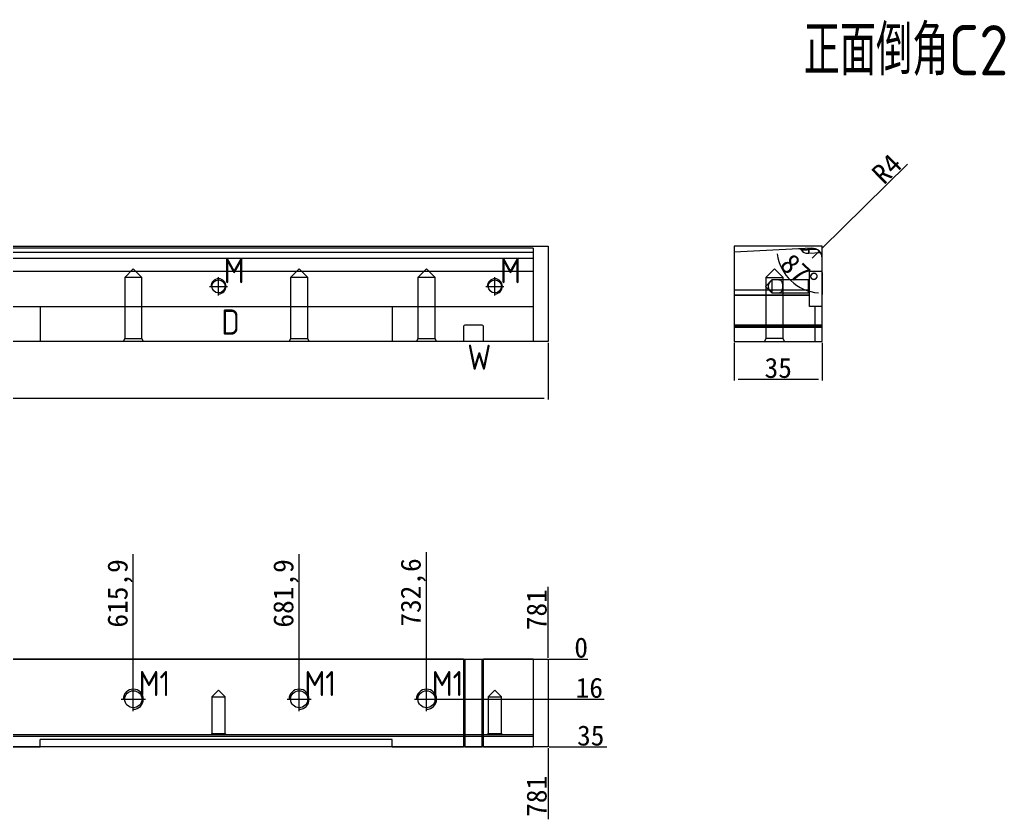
# Model space of a CAD drawing. Header units: millimetres. Extents: x 19685 to 20684, y 60589 to 61128.
# Drawn here: x 20292 to 20684.4, y 60809.6 to 61127.9 of the extents above; entities that cross this region are included whole.
import ezdxf

# ---------------------------------------------------------------- set-up
doc = ezdxf.new("R2010")
doc.units = ezdxf.units.MM
doc.linetypes.add('CENTER', pattern=[0])
doc.linetypes.add('DASHED', pattern=[0])
doc.layers.add('dim', color=4, linetype='Continuous')
doc.layers.add('PUNCH', color=2, linetype='Continuous')
doc.layers.add('dim_temp', color=161, linetype='Continuous', lineweight=9)
doc.layers.add('U1', color=7, linetype='Continuous', true_color=0xffffff)
doc.styles.add('_PUG_ERP', font='txt')
doc.styles.add('gbenor', font='gbenor.shx', dxfattribs={"bigfont": 'gbcbig'})
doc.dimstyles.new('_PUG_ERP', dxfattribs={"dimtxt": 8, "dimasz": 1.5, "dimexe": 0.5, "dimexo": 0.5, "dimgap": 0.5, "dimtad": 1, "dimtxsty": '_PUG_ERP', "dimblk": 'CLOSEDBLANK', "dimcen": 0, "dimclrd": 4, "dimclre": 4, "dimclrt": 3, "dimazin": 3, "dimtfac": 1, "dimtmove": 0, "dimatfit": 3, "dimldrblk": 'CLOSEDBLANK', "dimlwd": 9, "dimlwe": 9})

# ---------------------------------------------------------------- blocks, each defined once
blk = doc.blocks.new('*D1266')
at = {"layer": 'Defpoints', "color": 0}
for p in [(20576.48, 60999.76), (20611.48, 60999.76), (20611.48, 60984.76)]:
    blk.add_point(p, dxfattribs=at)
at = {"layer": 'dim_temp', "color": 4, "lineweight": 9}
for p, q in [((20576.48, 60999.26), (20576.48, 60984.26)), ((20611.48, 60999.26), (20611.48, 60984.26)), ((20577.98, 60984.76), (20609.98, 60984.76))]:
    blk.add_line(p, q, dxfattribs=at)
at = {"layer": 'dim_temp', "color": 3, "lineweight": 18, "insert": (20593.98, 60989.26), "char_height": 8, "attachment_point": 5, "style": '_PUG_ERP'}
blk.add_mtext('35', dxfattribs=at)
blk = doc.blocks.new('_ClosedBlank')
blk = doc.blocks.new('*D1267')
at = {"layer": 'Defpoints', "color": 0}
for p in [(19721.36, 60999.76), (20502.36, 60999.76), (19721.36, 60977.18)]:
    blk.add_point(p, dxfattribs=at)
at = {"layer": 'dim', "color": 4, "lineweight": 9}
for p, q in [((19721.36, 60999.26), (19721.36, 60976.68)), ((20502.36, 60999.26), (20502.36, 60976.68)), ((20500.86, 60977.18), (19722.86, 60977.18))]:
    blk.add_line(p, q, dxfattribs=at)
at = {"layer": 'dim', "color": 3, "lineweight": 18, "insert": (20111.86, 60981.68), "char_height": 8, "attachment_point": 5, "style": '_PUG_ERP'}
blk.add_mtext('781', dxfattribs=at)
blk = doc.blocks.new('*D1269')
at = {"layer": 'Defpoints', "color": 0}
for p in [(19721.36, 60873.42), (20502.36, 60873.42), (20512.36, 60873.42)]:
    blk.add_point(p, dxfattribs=at)
at = {"layer": 'dim', "color": 4, "lineweight": 9}
blk.add_line((20502.86, 60873.42), (20518.19, 60873.42), dxfattribs=at)
at = {"layer": 'dim', "color": 3, "lineweight": 18, "insert": (20515.53, 60877.92), "char_height": 8, "attachment_point": 5, "style": '_PUG_ERP'}
blk.add_mtext('0', dxfattribs=at)
blk = doc.blocks.new('*D1270')
at = {"layer": 'Defpoints', "color": 0}
for p in [(19721.36, 60873.42), (20453.96, 60857.42), (20512.36, 60857.42)]:
    blk.add_point(p, dxfattribs=at)
at = {"layer": 'dim', "color": 4, "lineweight": 9}
blk.add_line((20454.46, 60857.42), (20524.67, 60857.42), dxfattribs=at)
at = {"layer": 'dim', "color": 3, "lineweight": 18, "insert": (20518.77, 60861.92), "char_height": 8, "attachment_point": 5, "style": '_PUG_ERP'}
blk.add_mtext('16', dxfattribs=at)
blk = doc.blocks.new('*D1271')
at = {"layer": 'Defpoints', "color": 0}
for p in [(19721.36, 60873.42), (20502.36, 60838.42), (20512.36, 60838.42)]:
    blk.add_point(p, dxfattribs=at)
at = {"layer": 'dim', "color": 4, "lineweight": 9}
blk.add_line((20502.86, 60838.42), (20525.81, 60838.42), dxfattribs=at)
at = {"layer": 'dim', "color": 3, "lineweight": 18, "insert": (20519.34, 60842.92), "char_height": 8, "attachment_point": 5, "style": '_PUG_ERP'}
blk.add_mtext('35', dxfattribs=at)
blk = doc.blocks.new('*D1274')
at = {"layer": 'Defpoints', "color": 0}
for p in [(20502.36, 60883.42), (19721.36, 60873.42), (20502.36, 60873.42)]:
    blk.add_point(p, dxfattribs=at)
at = {"layer": 'dim', "color": 4, "lineweight": 9}
blk.add_line((20502.36, 60873.92), (20502.36, 60902.21), dxfattribs=at)
at = {"layer": 'dim', "color": 3, "lineweight": 18, "insert": (20497.86, 60893.06), "char_height": 8, "attachment_point": 5, "rotation": 90, "style": '_PUG_ERP'}
blk.add_mtext('781', dxfattribs=at)
blk = doc.blocks.new('*D1275')
at = {"layer": 'Defpoints', "color": 0}
for p in [(20453.96, 60883.42), (19721.36, 60873.42), (20453.96, 60857.42)]:
    blk.add_point(p, dxfattribs=at)
at = {"layer": 'dim', "color": 4, "lineweight": 9}
blk.add_line((20453.96, 60857.92), (20453.96, 60915.92), dxfattribs=at)
at = {"layer": 'dim', "color": 3, "lineweight": 18, "insert": (20448.7, 60899.92), "char_height": 8, "attachment_point": 5, "rotation": 90, "style": '_PUG_ERP'}
blk.add_mtext('732,6', dxfattribs=at)
blk = doc.blocks.new('*D1276')
at = {"layer": 'Defpoints', "color": 0}
for p in [(20403.26, 60883.42), (19721.36, 60873.42), (20403.26, 60857.42)]:
    blk.add_point(p, dxfattribs=at)
at = {"layer": 'dim', "color": 4, "lineweight": 9}
blk.add_line((20403.26, 60857.92), (20403.26, 60915.16), dxfattribs=at)
at = {"layer": 'dim', "color": 3, "lineweight": 18, "insert": (20398, 60899.54), "char_height": 8, "attachment_point": 5, "rotation": 90, "style": '_PUG_ERP'}
blk.add_mtext('681,9', dxfattribs=at)
blk = doc.blocks.new('*D1277')
at = {"layer": 'Defpoints', "color": 0}
for p in [(20337.26, 60883.42), (19721.36, 60873.42), (20337.26, 60857.42)]:
    blk.add_point(p, dxfattribs=at)
at = {"layer": 'dim', "color": 4, "lineweight": 9}
blk.add_line((20337.26, 60857.92), (20337.26, 60915.16), dxfattribs=at)
at = {"layer": 'dim', "color": 3, "lineweight": 18, "insert": (20332, 60899.54), "char_height": 8, "attachment_point": 5, "rotation": 90, "style": '_PUG_ERP'}
blk.add_mtext('615,9', dxfattribs=at)
blk = doc.blocks.new('*D1286')
at = {"layer": 'Defpoints', "color": 0}
for p in [(19721.36, 60873.42), (20502.36, 60838.42), (20502.36, 60828.42)]:
    blk.add_point(p, dxfattribs=at)
at = {"layer": 'dim', "color": 4, "lineweight": 9}
blk.add_line((20502.36, 60837.92), (20502.36, 60809.64), dxfattribs=at)
at = {"layer": 'dim', "color": 3, "lineweight": 18, "insert": (20497.86, 60818.78), "char_height": 8, "attachment_point": 5, "rotation": 90, "style": '_PUG_ERP'}
blk.add_mtext('781', dxfattribs=at)
blk = doc.blocks.new('*D1287')
at = {"layer": 'Defpoints', "color": 0}
for p in [(20576.48, 61035.32), (20607.27, 61036.93), (20611.48, 61032.94), (20596.15, 61027.57), (20611.48, 61027.76)]:
    blk.add_point(p, dxfattribs=at)
at = {"layer": 'dim_temp', "color": 4, "lineweight": 9}
blk.add_line((20611.48, 61027.26), (20611.48, 61018.57), dxfattribs=at)
blk.add_arc((20611.48, 61037.15), 18.08, 187.7545, 265.2455, dxfattribs=at)
at = {"layer": 'dim_temp', "color": 3, "lineweight": 18, "insert": (20602.26, 61027.44), "char_height": 8, "attachment_point": 5, "rotation": 316.5, "style": '_PUG_ERP'}
blk.add_mtext('87%%d', dxfattribs=at)
blk = doc.blocks.new('*D1288')
at = {"layer": 'Defpoints', "color": 0}
for p in [(20610.33, 61035.75), (20607.48, 61032.94)]:
    blk.add_point(p, dxfattribs=at)
at = {"layer": 'dim_temp', "color": 4, "lineweight": 9}
for p, q in [((20611.39, 61036.8), (20645.41, 61070.41)), ((20607.48, 61032.94), (20610.33, 61035.75))]:
    blk.add_line(p, q, dxfattribs=at)
at = {"layer": 'dim_temp', "color": 3, "lineweight": 18, "insert": (20637.15, 61068.57), "char_height": 8, "attachment_point": 5, "rotation": 44.6559, "style": '_PUG_ERP'}
blk.add_mtext('R4', dxfattribs=at)

msp = doc.modelspace()

# ---------------------------------------------------------------- linework, layer by layer
at = {"layer": 'dim', "color": 252, "lineweight": 18}
for points in [[(20502.361, 61037.755), (20502.361, 60999.755), (19721.361, 60999.755), (19721.361, 61037.755)], [(20502.361, 60873.421), (20502.361, 60838.421), (19721.361, 60838.421), (19721.361, 60873.421)]]:
    msp.add_lwpolyline(points, close=True, dxfattribs=at)
at = {"layer": 'dim', "color": 252, "linetype": 'DASHED', "lineweight": 18, "ltscale": 0.700039}
msp.add_lwpolyline([(20576.48, 60999.755), (20611.48, 60999.755), (20611.48, 61037.755), (20576.48, 61037.755)], close=True, dxfattribs=at)
at = {"layer": 'PUNCH', "color": 151, "linetype": 'Continuous', "lineweight": 18}
for p, q in [((19726.361, 61035.317), (20496.48, 61035.317)), ((20496.48, 61036.936), (19841.533, 61036.936)), ((20496.48, 61036.93), (20496.48, 61036.936)), ((20496.48, 61036.93), (20496.48, 61035.317)), ((20496.48, 61035.317), (20496.48, 60999.755)), ((20607.271, 61036.93), (20576.48, 61035.317)), ((20576.48, 61035.317), (20576.48, 60999.755)), ((20611.48, 61027.755), (20611.48, 61032.936)), ((20606.48, 61027.755), (20611.48, 61027.755)), ((20611.48, 61013.755), (20606.48, 61013.755)), ((20611.48, 60999.755), (20611.48, 61013.755)), ((20468.661, 60999.755), (20253.861, 60999.755)), ((20496.48, 60999.755), (20476.661, 60999.755)), ((20576.48, 60999.755), (20611.48, 60999.755)), ((20468.661, 60873.421), (20253.861, 60873.421)), ((20468.661, 60873.421), (20469.161, 60873.421)), ((20468.661, 60873.421), (20468.661, 60838.421)), ((20476.161, 60873.421), (20476.661, 60873.421)), ((20496.48, 60873.421), (20476.661, 60873.421)), ((20476.661, 60838.421), (20476.661, 60873.421)), ((20496.48, 60873.421), (20496.48, 60838.421)), ((20300.161, 60838.421), (20300.161, 60841.391)), ((20440.361, 60838.421), (20440.361, 60841.391)), ((20253.861, 60838.421), (20300.161, 60838.421)), ((20440.358, 60838.421), (20300.16, 60838.421)), ((20440.361, 60838.421), (20468.661, 60838.421)), ((20469.161, 60838.421), (20468.661, 60838.421)), ((20476.661, 60838.421), (20476.161, 60838.421)), ((20476.661, 60838.421), (20496.48, 60838.421))]:
    msp.add_line(p, q, dxfattribs=at)
at = {"layer": 'PUNCH', "color": 155, "linetype": 'Continuous', "lineweight": 18}
for p, q in [((20496.48, 61036.93), (19841.638, 61036.93)), ((20469.161, 60873.421), (20469.161, 60838.421)), ((20476.161, 60838.421), (20476.161, 60873.421))]:
    msp.add_line(p, q, dxfattribs=at)
at = {"layer": 'PUNCH', "color": 155, "linetype": 'DASHED', "lineweight": 13, "ltscale": 0.700039}
for p, q in [((20606.115, 61036.394), (20606.09, 61036.868)), ((20606.09, 61036.868), (20606.115, 61036.394)), ((20609.184, 61036.555), (20606.115, 61036.394)), ((20606.115, 61036.394), (20609.184, 61036.555)), ((20606.19, 61034.971), (20606.115, 61036.394)), ((20606.115, 61036.394), (20606.19, 61034.971)), ((19726.361, 61032.936), (20496.48, 61032.936)), ((20606.48, 61018.266), (20576.48, 61018.266)), ((20576.48, 61018.266), (20606.48, 61018.266)), ((20611.48, 61005.755), (20576.48, 61005.755)), ((20576.48, 61005.755), (20611.48, 61005.755)), ((20576.48, 61005.555), (20611.48, 61005.555)), ((20611.48, 61005.555), (20576.48, 61005.555)), ((20496.48, 60842.631), (19841.638, 60842.631))]:
    msp.add_line(p, q, dxfattribs=at)
at = {"layer": 'PUNCH', "color": 151, "linetype": 'DASHED', "lineweight": 13, "ltscale": 0.700039}
msp.add_line((20606.19, 61034.971), (20610.77, 61035.211), dxfattribs=at)
at = {"layer": 'PUNCH', "color": 2, "linetype": 'DASHED', "lineweight": 13, "ltscale": 0.700039}
for p, q in [((19726.361, 61027.755), (20496.48, 61027.755)), ((20253.861, 61013.755), (20496.48, 61013.755)), ((20300.161, 61013.755), (20300.161, 60999.755)), ((20440.361, 61013.755), (20440.361, 60999.755)), ((20608.51, 61013.755), (20608.51, 60999.755)), ((20253.861, 60843.421), (20496.48, 60843.421))]:
    msp.add_line(p, q, dxfattribs=at)
at = {"layer": 'PUNCH', "color": 5, "linetype": 'DASHED', "lineweight": 13, "ltscale": 0.700039}
for p, q in [((20337.261, 61028.738), (20333.858, 61025.335)), ((20340.664, 61025.335), (20337.261, 61028.738)), ((20403.261, 61028.738), (20399.858, 61025.335)), ((20406.664, 61025.335), (20403.261, 61028.738)), ((20453.961, 61028.738), (20450.558, 61025.335)), ((20457.364, 61025.335), (20453.961, 61028.738)), ((20592.48, 61028.738), (20589.077, 61025.335)), ((20595.883, 61025.335), (20592.48, 61028.738)), ((20333.858, 61025.335), (20333.858, 61000.949)), ((20337.261, 61025.335), (20333.858, 61025.335)), ((20340.664, 61025.335), (20337.261, 61025.335)), ((20340.664, 61000.949), (20340.664, 61025.335)), ((20399.858, 61025.335), (20399.858, 61000.949)), ((20403.261, 61025.335), (20399.858, 61025.335)), ((20406.664, 61025.335), (20403.261, 61025.335)), ((20406.664, 61000.949), (20406.664, 61025.335)), ((20450.558, 61025.335), (20450.558, 61000.949)), ((20453.961, 61025.335), (20450.558, 61025.335)), ((20457.364, 61025.335), (20453.961, 61025.335)), ((20457.364, 61000.949), (20457.364, 61025.335)), ((20591.48, 61024.358), (20588.877, 61021.755)), ((20589.077, 61025.335), (20589.077, 61000.949)), ((20589.077, 61025.335), (20595.883, 61025.335)), ((20606.083, 61024.358), (20591.48, 61024.358)), ((20591.48, 61024.358), (20591.48, 61019.152)), ((20595.883, 61000.949), (20595.883, 61025.335)), ((20606.48, 61024.755), (20606.083, 61024.358)), ((20606.083, 61019.152), (20606.083, 61024.358)), ((20588.877, 61021.755), (20591.48, 61019.152)), ((20591.48, 61019.152), (20606.083, 61019.152)), ((20606.083, 61019.152), (20606.48, 61018.755)), ((20333.858, 61000.949), (20333.261, 60999.755)), ((20333.858, 61000.949), (20340.664, 61000.949)), ((20341.261, 60999.755), (20340.664, 61000.949)), ((20399.858, 61000.949), (20399.261, 60999.755)), ((20399.858, 61000.949), (20406.664, 61000.949)), ((20407.261, 60999.755), (20406.664, 61000.949)), ((20450.558, 61000.949), (20449.961, 60999.755)), ((20450.558, 61000.949), (20457.364, 61000.949)), ((20457.961, 60999.755), (20457.364, 61000.949)), ((20589.077, 61000.949), (20588.48, 60999.755)), ((20595.883, 61000.949), (20589.077, 61000.949)), ((20596.48, 60999.755), (20595.883, 61000.949)), ((20371.18, 60861.024), (20368.577, 60858.421)), ((20373.783, 60858.421), (20371.18, 60861.024)), ((20481.18, 60861.024), (20478.577, 60858.421)), ((20483.783, 60858.421), (20481.18, 60861.024)), ((20368.577, 60858.421), (20368.577, 60843.818)), ((20368.577, 60858.421), (20373.783, 60858.421)), ((20373.783, 60843.818), (20373.783, 60858.421)), ((20478.577, 60858.421), (20478.577, 60843.818)), ((20478.577, 60858.421), (20483.783, 60858.421)), ((20483.783, 60843.818), (20483.783, 60858.421)), ((20368.577, 60843.818), (20368.18, 60843.421)), ((20368.577, 60843.818), (20373.783, 60843.818)), ((20374.18, 60843.421), (20373.783, 60843.818)), ((20478.577, 60843.818), (20478.18, 60843.421)), ((20478.577, 60843.818), (20483.783, 60843.818)), ((20484.18, 60843.421), (20483.783, 60843.818))]:
    msp.add_line(p, q, dxfattribs=at)
at = {"layer": 'PUNCH', "color": 2, "linetype": 'Continuous', "lineweight": 18}
for p, q in [((20606.48, 61013.755), (20606.48, 61027.755)), ((20440.361, 60841.391), (20300.161, 60841.391))]:
    msp.add_line(p, q, dxfattribs=at)
at = {"layer": 'PUNCH', "color": 1, "linetype": 'CENTER', "lineweight": 18, "ltscale": 0.700039}
for p, q in [((20371.18, 61018.155), (20371.18, 61025.355)), ((20481.18, 61018.155), (20481.18, 61025.355)), ((20367.58, 61021.755), (20374.78, 61021.755)), ((20477.58, 61021.755), (20484.78, 61021.755)), ((20337.261, 60852.621), (20337.261, 60862.221)), ((20403.261, 60852.621), (20403.261, 60862.221)), ((20453.961, 60852.621), (20453.961, 60862.221)), ((20332.461, 60857.421), (20342.061, 60857.421)), ((20398.461, 60857.421), (20408.061, 60857.421)), ((20449.161, 60857.421), (20458.761, 60857.421))]:
    msp.add_line(p, q, dxfattribs=at)
at = {"layer": 'PUNCH', "color": 1, "linetype": 'DASHED', "lineweight": 13, "ltscale": 0.700039}
for p, q in [((20606.48, 61020.266), (20576.48, 61020.266)), ((20611.48, 61006.255), (20576.48, 61006.255))]:
    msp.add_line(p, q, dxfattribs=at)
at = {"layer": 'PUNCH', "color": 1, "linetype": 'Continuous', "lineweight": 18}
for p, q in [((20469.161, 60873.421), (20476.161, 60873.421)), ((20469.161, 60838.421), (20476.161, 60838.421))]:
    msp.add_line(p, q, dxfattribs=at)
at = {"layer": 'PUNCH', "color": 155, "linetype": 'DASHED', "lineweight": 13, "ltscale": 0.700039}
for points in [[(20606.115, 61036.394), (20606.02, 61036.389), (20605.924, 61036.384), (20605.829, 61036.379), (20605.734, 61036.374), (20605.64, 61036.369), (20605.547, 61036.364), (20605.454, 61036.359), (20605.362, 61036.355), (20605.27, 61036.35), (20605.18, 61036.345), (20605.09, 61036.34), (20605.002, 61036.336), (20604.914, 61036.331), (20604.827, 61036.327), (20604.74, 61036.322), (20604.656, 61036.318), (20604.573, 61036.313), (20604.492, 61036.309), (20604.413, 61036.305), (20604.335, 61036.301), (20604.26, 61036.297), (20604.186, 61036.293), (20604.114, 61036.289), (20604.043, 61036.286), (20603.975, 61036.282), (20603.908, 61036.278), (20603.844, 61036.275), (20603.783, 61036.272), (20603.724, 61036.269), (20603.668, 61036.266), (20603.614, 61036.263), (20603.562, 61036.26), (20603.513, 61036.258), (20603.467, 61036.255), (20603.423, 61036.253), (20603.382, 61036.251), (20603.345, 61036.249), (20603.31, 61036.247), (20603.277, 61036.245), (20603.248, 61036.244), (20603.221, 61036.242), (20603.197, 61036.241), (20603.176, 61036.24), (20603.158, 61036.239), (20603.142, 61036.238), (20603.129, 61036.238), (20603.119, 61036.237), (20603.112, 61036.237), (20603.108, 61036.237), (20603.107, 61036.236)], [(20603.107, 61036.236), (20603.108, 61036.237), (20603.112, 61036.237), (20603.119, 61036.237), (20603.129, 61036.238), (20603.142, 61036.238), (20603.157, 61036.239), (20603.176, 61036.24), (20603.197, 61036.241), (20603.22, 61036.242), (20603.247, 61036.244), (20603.276, 61036.245), (20603.309, 61036.247), (20603.344, 61036.249), (20603.382, 61036.251), (20603.423, 61036.253), (20603.466, 61036.255), (20603.512, 61036.258), (20603.561, 61036.26), (20603.612, 61036.263), (20603.666, 61036.266), (20603.722, 61036.269), (20603.78, 61036.272), (20603.841, 61036.275), (20603.905, 61036.278), (20603.971, 61036.282), (20604.04, 61036.285), (20604.11, 61036.289), (20604.183, 61036.293), (20604.257, 61036.297), (20604.333, 61036.301), (20604.411, 61036.305), (20604.491, 61036.309), (20604.573, 61036.313), (20604.656, 61036.318), (20604.74, 61036.322), (20604.826, 61036.327), (20604.912, 61036.331), (20605, 61036.336), (20605.089, 61036.34), (20605.178, 61036.345), (20605.269, 61036.35), (20605.36, 61036.355), (20605.453, 61036.359), (20605.547, 61036.364), (20605.641, 61036.369), (20605.735, 61036.374), (20605.83, 61036.379), (20605.925, 61036.384), (20606.02, 61036.389), (20606.115, 61036.394)]]:
    msp.add_lwpolyline(points, dxfattribs=at)
at = {"layer": 'PUNCH', "color": 151, "linetype": 'DASHED', "lineweight": 13, "ltscale": 0.700039}
msp.add_lwpolyline([(20605.731, 61034.947), (20605.731, 61034.947), (20605.732, 61034.947), (20605.733, 61034.947), (20605.734, 61034.947), (20605.735, 61034.947), (20605.737, 61034.947), (20605.739, 61034.947), (20605.742, 61034.948), (20605.745, 61034.948), (20605.748, 61034.948), (20605.751, 61034.948), (20605.755, 61034.948), (20605.76, 61034.949), (20605.765, 61034.949), (20605.771, 61034.949), (20605.777, 61034.949), (20605.783, 61034.95), (20605.79, 61034.95), (20605.797, 61034.95), (20605.805, 61034.951), (20605.813, 61034.951), (20605.821, 61034.952), (20605.83, 61034.952), (20605.84, 61034.953), (20605.85, 61034.953), (20605.86, 61034.954), (20605.87, 61034.954), (20605.881, 61034.955), (20605.892, 61034.955), (20605.904, 61034.956), (20605.916, 61034.957), (20605.929, 61034.957), (20605.942, 61034.958), (20605.956, 61034.959), (20605.97, 61034.96), (20605.985, 61034.96), (20606, 61034.961), (20606.014, 61034.962), (20606.027, 61034.963), (20606.041, 61034.963), (20606.055, 61034.964), (20606.069, 61034.965), (20606.083, 61034.965), (20606.098, 61034.966), (20606.112, 61034.967), (20606.127, 61034.968), (20606.143, 61034.969), (20606.158, 61034.969), (20606.174, 61034.97), (20606.19, 61034.971)], dxfattribs=at)
at = {"layer": 'PUNCH', "color": 5, "linetype": 'DASHED', "lineweight": 13, "ltscale": 0.700039}
for points in [[(20591.48, 61024.352), (20591.393, 61024.262), (20591.306, 61024.172), (20591.22, 61024.082), (20591.135, 61023.992), (20591.052, 61023.902), (20590.969, 61023.812), (20590.889, 61023.721), (20590.809, 61023.63), (20590.732, 61023.538), (20590.657, 61023.445), (20590.584, 61023.35), (20590.513, 61023.254), (20590.445, 61023.156), (20590.38, 61023.055), (20590.318, 61022.951), (20590.261, 61022.845), (20590.208, 61022.736), (20590.159, 61022.624), (20590.116, 61022.509), (20590.079, 61022.39), (20590.047, 61022.267), (20590.022, 61022.142), (20590.004, 61022.016), (20589.993, 61021.887), (20589.99, 61021.756), (20589.993, 61021.626), (20590.004, 61021.498), (20590.022, 61021.371), (20590.047, 61021.245), (20590.078, 61021.123), (20590.115, 61021.004), (20590.158, 61020.889), (20590.206, 61020.777), (20590.259, 61020.668), (20590.317, 61020.562), (20590.378, 61020.458), (20590.443, 61020.358), (20590.51, 61020.26), (20590.581, 61020.163), (20590.654, 61020.069), (20590.729, 61019.976), (20590.807, 61019.883), (20590.886, 61019.792), (20590.967, 61019.701), (20591.049, 61019.61), (20591.133, 61019.52), (20591.218, 61019.43), (20591.305, 61019.339), (20591.392, 61019.249), (20591.48, 61019.158)], [(20591.48, 61019.158), (20591.749, 61019.154), (20592.02, 61019.153), (20592.293, 61019.152), (20592.569, 61019.152), (20592.847, 61019.153), (20593.121, 61019.154), (20593.39, 61019.157), (20593.653, 61019.163), (20593.91, 61019.175), (20594.156, 61019.195), (20594.389, 61019.225), (20594.608, 61019.27), (20594.812, 61019.333), (20594.999, 61019.416), (20595.164, 61019.522), (20595.308, 61019.654), (20595.429, 61019.812), (20595.528, 61019.993), (20595.607, 61020.2), (20595.668, 61020.426), (20595.712, 61020.668), (20595.744, 61020.927), (20595.765, 61021.193), (20595.777, 61021.467), (20595.781, 61021.746), (20595.778, 61022.023), (20595.766, 61022.297), (20595.746, 61022.567), (20595.715, 61022.823), (20595.671, 61023.067), (20595.612, 61023.295), (20595.535, 61023.502), (20595.437, 61023.685), (20595.317, 61023.845), (20595.176, 61023.979), (20595.012, 61024.087), (20594.826, 61024.172), (20594.623, 61024.236), (20594.402, 61024.283), (20594.167, 61024.314), (20593.921, 61024.335), (20593.664, 61024.347), (20593.399, 61024.354), (20593.129, 61024.357), (20592.855, 61024.358), (20592.577, 61024.358), (20592.298, 61024.358), (20592.023, 61024.357), (20591.75, 61024.356), (20591.48, 61024.352)]]:
    msp.add_lwpolyline(points, dxfattribs=at)
at = {"layer": 'PUNCH', "color": 1, "lineweight": 18}
msp.add_lwpolyline([(20476.661, 60999.755), (20476.661, 61005.755, 0.4142136), (20476.161, 61006.255), (20469.161, 61006.255, 0.4142136), (20468.661, 61005.755), (20468.661, 60999.755)], format="xyb", dxfattribs=at)
at = {"layer": 'PUNCH', "color": 30, "linetype": 'DASHED', "lineweight": 13, "ltscale": 0.700039}
for centre in [(20371.18, 61021.755), (20481.18, 61021.755)]:
    msp.add_circle(centre, 2.603, dxfattribs=at)
at = {"layer": 'PUNCH', "color": 42, "linetype": 'Continuous', "lineweight": 18}
for centre in [(20337.261, 60857.421), (20403.261, 60857.421), (20453.961, 60857.421)]:
    msp.add_circle(centre, 3.403, dxfattribs=at)
at = {"layer": 'PUNCH', "color": 151, "linetype": 'DASHED', "lineweight": 13, "ltscale": 0.700039}
for centre, radius, start, end in [((20602.284, 61035.668), 1, 34.66824, 93), ((20605.574, 61037.943), 3, 214.66824, 273)]:
    msp.add_arc(centre, radius, start, end, dxfattribs=at)
at = {"layer": 'PUNCH', "color": 151, "linetype": 'Continuous', "lineweight": 18}
msp.add_arc((20607.48, 61032.936), 4, 0, 93, dxfattribs=at)
at = {"layer": 'PUNCH', "color": 30, "linetype": 'DASHED', "lineweight": 18, "ltscale": 0.700039}
for centre in [(20371.18, 61021.755), (20481.18, 61021.755)]:
    msp.add_arc(centre, 3, 270, 180, dxfattribs=at)
at = {"layer": 'PUNCH', "color": 42, "linetype": 'Continuous', "lineweight": 18}
for centre in [(20337.261, 60857.421), (20403.261, 60857.421), (20453.961, 60857.421)]:
    msp.add_arc(centre, 4, 270, 180, dxfattribs=at)

# ---------------------------------------------------------------- texts
at = {"layer": 'dim', "color": 4, "lineweight": 18, "style": 'gbenor'}
for s, p in [('M', (20373.265, 61022.99)), ('M', (20483.265, 61022.99)), ('D', (20372.286, 61002.56)), ('W', (20470.231, 60988.56)), ('M1', (20339.366, 60858.666)), ('M1', (20405.366, 60858.666)), ('M1', (20456.066, 60858.666))]:
    msp.add_text(s, height=10, dxfattribs=at).set_placement(p)
at = {"layer": 'U1', "color": 3, "lineweight": 18, "style": 'gbenor'}
msp.add_text('正面倒角C2', height=20, dxfattribs=at).set_placement((20604.112, 61105.743))

# ---------------------------------------------------------------- dimensions: what is measured, and where the dimension line sits
at = {"layer": 'dim', "lineweight": 18}
dim = msp.add_linear_dim(base=(19721.361, 60977.178), p1=(20502.361, 60999.755), p2=(19721.361, 60999.755), dimstyle='_PUG_ERP', dxfattribs=at)
dim.commit()
dim.dimension.update_dxf_attribs({"geometry": '*D1267', "text_midpoint": (20111.861, 60981.678)})
for feature_location, offset, dtype, origin, picture, middle in [((20453.961, 60857.421), (0, 26), 1, (19721.361, 60873.421), '*D1275', (20448.699, 60899.921)), ((20403.261, 60857.421), (0, 26), 1, (19721.361, 60873.421), '*D1276', (20397.999, 60899.54)), ((20337.261, 60857.421), (0, 26), 1, (19721.361, 60873.421), '*D1277', (20331.999, 60899.54)), ((20502.361, 60873.421), (0, 10), 1, (19721.361, 60873.421), '*D1274', (20497.861, 60893.064)), ((20502.361156144, 60873.421176433), (10, 0), 0, (19721.361156144, 60873.421176433), '*D1269', (20515.52782281, 60877.921176433)), ((20453.961, 60857.421), (58.4, 0), 0, (19721.361, 60873.421), '*D1270', (20518.766, 60861.921)), ((20502.361, 60838.421), (10, 0), 0, (19721.361, 60873.421), '*D1271', (20519.337, 60842.921)), ((20502.361, 60838.421), (0, -10), 1, (19721.361, 60873.421), '*D1286', (20497.861, 60818.778))]:
    dim = msp.add_ordinate_dim(feature_location=feature_location, offset=offset, dtype=dtype, origin=origin, dimstyle='_PUG_ERP', dxfattribs=at)
    dim.commit()
    dim.dimension.update_dxf_attribs({"geometry": picture, "text_midpoint": middle})
at = {"layer": 'dim_temp', "lineweight": 18}
dim = msp.add_radius_dim(center=(20607.48, 61032.936), mpoint=(20610.326, 61035.747), dimstyle='_PUG_ERP', dxfattribs=at)
dim.commit()
dim.dimension.update_dxf_attribs({"geometry": '*D1288', "text_midpoint": (20640.31, 61065.374), "dimtype": 164})
dim = msp.add_angular_dim_2l(base=(20596.147, 61027.569), line1=((20611.48, 61027.755), (20611.48, 61032.936)), line2=((20607.271, 61036.93), (20576.48, 61035.317)), dimstyle='_PUG_ERP', dxfattribs=at)
dim.commit()
dim.dimension.update_dxf_attribs({"geometry": '*D1287', "text_midpoint": (20602.263, 61027.438)})
dim = msp.add_linear_dim(base=(20611.48, 60984.755), p1=(20576.48, 60999.755), p2=(20611.48, 60999.755), dimstyle='_PUG_ERP', dxfattribs=at)
dim.commit()
dim.dimension.update_dxf_attribs({"geometry": '*D1266', "text_midpoint": (20593.98, 60989.255)})

doc.saveas('drawing.dxf')
